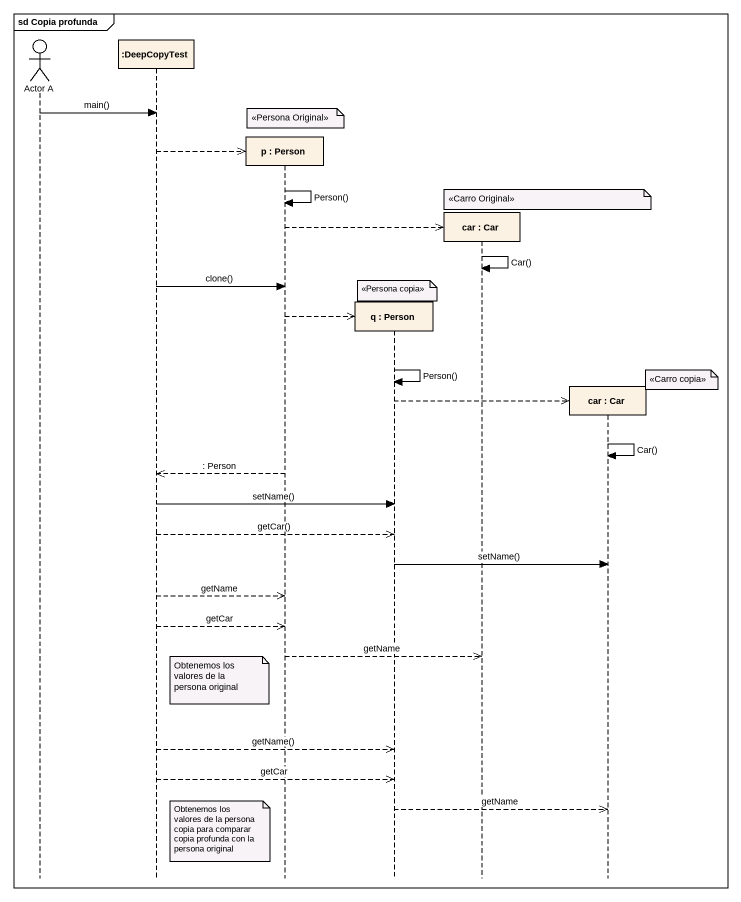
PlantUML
@startuml
mainframe sd Copia profunda
hide footbox
actor "Actor A" as Actor_A
participant ":DeepCopyTest" as DeepCopyTest
participant "p : Person" as p
participant "q : Person" as q
participant "car : Car" as car
participant "car : Car" as car_2

Actor_A -> DeepCopyTest : main()
note over p : <<Persona Original>>
DeepCopyTest -->> p **
p -> p : Person()
note over car_2 : <<Carro Original>>
p -->> car **
car -> car : Car()
DeepCopyTest -> p : clone()
note over q : <<Persona copia>>
p -->> q **
q -> q : Person()
note right of car_2 : <<Carro copia>>
q -->> car_2 **
car_2 -> car_2 : Car()
p -->> DeepCopyTest : : Person
DeepCopyTest -> q : setName()
DeepCopyTest -->> q : getCar()
q -> car_2 : setName()
DeepCopyTest -->> p : getName
DeepCopyTest -->> p : getCar
p -->> car : getName
note right of DeepCopyTest : Obtenemos los valores de la persona original
DeepCopyTest -->> q : getName()
DeepCopyTest -->> q : getCar
q -->> car_2 : getName
note right of DeepCopyTest : Obtenemos los valores de la persona copia para comparar copia profunda con la persona original
@enduml
